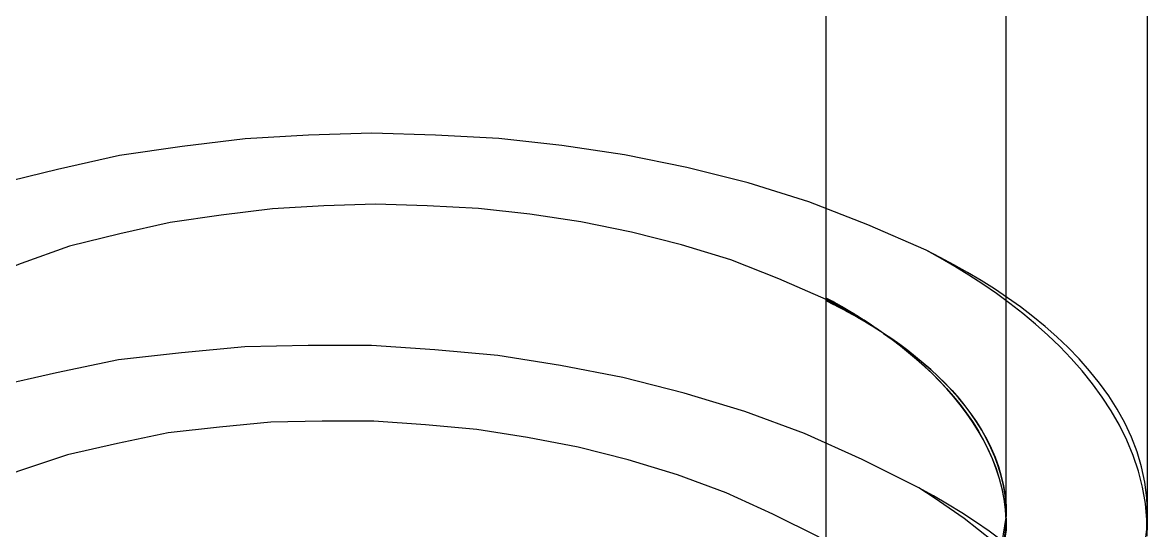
# Model space of a CAD drawing. Header units: millimetres. Extents: x 0 to 262, y -49 to 161.
# Drawn here: x 48.7 to 55.79, y 124.37 to 127.57 of the extents above; entities that cross this region are included whole.
import ezdxf

# ---------------------------------------------------------------- set-up
doc = ezdxf.new("R2010")
doc.units = ezdxf.units.MM
doc.layers.add('ISO_HIDDEN', color=8, linetype='CONTINUOUS')
doc.layers.add('ISO_VISIBLE', color=7, linetype='Continuous')

msp = doc.modelspace()

# ---------------------------------------------------------------- linework, layer by layer
at = {"layer": 'ISO_HIDDEN'}
for points in [[(54.8963, 124.4656), (54.8963, 140.8016)], [(53.7618, 123.117), (53.7618, 139.4324)], [(54.3904, 126.1324), (54.0241, 126.2924), (53.6525, 126.4381), (53.2706, 126.5562), (52.8834, 126.6536), (52.4919, 126.7338), (52.0966, 126.7911), (51.6994, 126.8361), (51.3006, 126.8577), (50.901, 126.8688), (50.5018, 126.8562), (50.1027, 126.8335), (49.7062, 126.7855), (49.3106, 126.728), (48.9209, 126.6406), (48.5325, 126.5459), (48.1562, 126.4112), (47.7857, 126.2628), (47.4297, 126.0811), (47.0971, 125.8611), (46.7908, 125.607), (46.5276, 125.3076), (46.3382, 124.956), (46.2609, 124.5638)], [(53.7618, 125.8228), (53.4639, 125.953), (53.1616, 126.0715), (52.8511, 126.1676), (52.5361, 126.2468), (52.2176, 126.312), (51.8962, 126.3586), (51.5731, 126.3952), (51.2487, 126.4128), (50.9238, 126.4218), (50.5991, 126.4116), (50.2745, 126.3931), (49.952, 126.3541), (49.6302, 126.3073), (49.3132, 126.2362), (48.9974, 126.1592), (48.6913, 126.0496), (48.39, 125.929), (48.1004, 125.7811), (47.8299, 125.6022), (47.5808, 125.3955), (47.3667, 125.1521), (47.2126, 124.866), (47.1498, 124.5471)], [(55.7832, 124.3315), (55.782, 124.4355), (55.7723, 124.5392), (55.7544, 124.6417), (55.7286, 124.7426), (55.6954, 124.8412), (55.6554, 124.9373), (55.6092, 125.0306), (55.5574, 125.1209), (55.5006, 125.2081), (55.4392, 125.2922), (55.3738, 125.3732), (55.3048, 125.4512), (55.2325, 125.5261), (55.1574, 125.5982), (55.0796, 125.6675), (54.9996, 125.734), (54.9174, 125.798), (54.8334, 125.8594), (54.7476, 125.9185), (54.6603, 125.9752), (54.5716, 126.0297), (54.4816, 126.0821), (54.3904, 126.1324)], [(55.7853, 124.4743), (55.7811, 124.5733), (55.7685, 124.6715), (55.7477, 124.7684), (55.7193, 124.8634), (55.6838, 124.9559), (55.6418, 125.0456), (55.5939, 125.1324), (55.5408, 125.216), (55.483, 125.2965), (55.421, 125.3738), (55.3553, 125.448), (55.2863, 125.5192), (55.2145, 125.5875), (55.14, 125.6529), (55.0633, 125.7156), (54.9845, 125.7757), (54.9038, 125.8333), (54.8216, 125.8886), (54.7378, 125.9415), (54.6527, 125.9923), (54.5663, 126.041), (54.4789, 126.0876), (54.3904, 126.1324)], [(53.7618, 125.8228), (53.7618, 125.8232), (53.7618, 125.8236), (53.7618, 125.824), (53.7618, 125.8243), (53.7618, 125.8247), (53.7618, 125.8251), (53.7619, 125.8255), (53.7619, 125.8258), (53.7619, 125.8262), (53.7619, 125.8266), (53.7619, 125.827), (53.7619, 125.8273), (53.7619, 125.8277), (53.7619, 125.8281), (53.7619, 125.8285), (53.7619, 125.8289), (53.7619, 125.8292), (53.7619, 125.8296), (53.7619, 125.83), (53.7619, 125.8304), (53.7619, 125.8307), (53.7619, 125.8311), (53.7619, 125.8315)], [(53.9494, 125.7237), (53.9413, 125.7286), (53.9333, 125.7335), (53.9253, 125.7384), (53.9172, 125.7432), (53.9092, 125.7481), (53.9011, 125.7529), (53.893, 125.7577), (53.8849, 125.7624), (53.8768, 125.7672), (53.8687, 125.7719), (53.8605, 125.7766), (53.8524, 125.7813), (53.8442, 125.786), (53.836, 125.7906), (53.8278, 125.7952), (53.8196, 125.7998), (53.8114, 125.8044), (53.8032, 125.809), (53.795, 125.8135), (53.7867, 125.818), (53.7785, 125.8225), (53.7702, 125.827), (53.7619, 125.8315)], [(54.1229, 125.6091), (54.1078, 125.6197), (54.0926, 125.6302), (54.0774, 125.6407), (54.0622, 125.651), (54.0469, 125.6613), (54.0315, 125.6715), (54.016, 125.6816), (54.0005, 125.6915), (53.985, 125.7015), (53.9694, 125.7113), (53.9537, 125.721), (53.938, 125.7307), (53.9222, 125.7403), (53.9064, 125.7497), (53.8905, 125.7591), (53.8746, 125.7685), (53.8587, 125.7777), (53.8427, 125.7869), (53.8266, 125.7959), (53.8105, 125.805), (53.7944, 125.8139), (53.7782, 125.8227), (53.7619, 125.8315)], [(53.7617, 125.8142), (53.7617, 125.8146), (53.7617, 125.815), (53.7617, 125.8153), (53.7617, 125.8157), (53.7617, 125.8161), (53.7617, 125.8165), (53.7617, 125.8168), (53.7617, 125.8172), (53.7617, 125.8176), (53.7617, 125.818), (53.7617, 125.8183), (53.7618, 125.8187), (53.7618, 125.8191), (53.7618, 125.8195), (53.7618, 125.8198), (53.7618, 125.8202), (53.7618, 125.8206), (53.7618, 125.821), (53.7618, 125.8213), (53.7618, 125.8217), (53.7618, 125.8221), (53.7618, 125.8225), (53.7618, 125.8228)], [(53.9492, 125.7151), (53.9412, 125.7196), (53.9332, 125.7241), (53.9251, 125.7286), (53.917, 125.7331), (53.909, 125.7376), (53.9009, 125.742), (53.8928, 125.7464), (53.8847, 125.7508), (53.8765, 125.7552), (53.8684, 125.7595), (53.8603, 125.7638), (53.8521, 125.7682), (53.8439, 125.7724), (53.8358, 125.7767), (53.8276, 125.781), (53.8194, 125.7852), (53.8112, 125.7894), (53.8029, 125.7936), (53.7947, 125.7977), (53.7865, 125.8019), (53.7782, 125.806), (53.77, 125.8101), (53.7617, 125.8142)], [(54.1229, 125.6091), (54.1077, 125.6189), (54.0925, 125.6287), (54.0773, 125.6384), (54.062, 125.648), (54.0466, 125.6575), (54.0312, 125.667), (54.0157, 125.6763), (54.0002, 125.6855), (53.9846, 125.6947), (53.969, 125.7038), (53.9533, 125.7127), (53.9376, 125.7217), (53.9218, 125.7305), (53.906, 125.7392), (53.8901, 125.7479), (53.8742, 125.7564), (53.8583, 125.7649), (53.8423, 125.7733), (53.8262, 125.7817), (53.8102, 125.7899), (53.794, 125.7981), (53.7779, 125.8062), (53.7617, 125.8142)], [(54.1229, 125.6091), (54.1077, 125.6193), (54.0926, 125.6295), (54.0774, 125.6395), (54.0621, 125.6495), (54.0467, 125.6594), (54.0313, 125.6692), (54.0159, 125.6789), (54.0004, 125.6885), (53.9848, 125.698), (53.9692, 125.7075), (53.9535, 125.7169), (53.9378, 125.7261), (53.922, 125.7354), (53.9062, 125.7444), (53.8903, 125.7535), (53.8744, 125.7624), (53.8584, 125.7713), (53.8425, 125.7801), (53.8264, 125.7888), (53.8103, 125.7974), (53.7942, 125.806), (53.778, 125.8144), (53.7618, 125.8228)], [(54.1229, 125.6091), (54.1155, 125.6139), (54.108, 125.6187), (54.1006, 125.6235), (54.0932, 125.6283), (54.0857, 125.6331), (54.0782, 125.6378), (54.0707, 125.6425), (54.0633, 125.6472), (54.0557, 125.6519), (54.0482, 125.6565), (54.0407, 125.6612), (54.0331, 125.6658), (54.0256, 125.6704), (54.018, 125.6749), (54.0104, 125.6795), (54.0028, 125.684), (53.9952, 125.6885), (53.9875, 125.693), (53.9799, 125.6974), (53.9722, 125.7019), (53.9646, 125.7063), (53.9569, 125.7107), (53.9492, 125.7151)], [(54.1229, 125.6091), (54.1155, 125.6143), (54.1081, 125.6195), (54.1007, 125.6247), (54.0932, 125.6298), (54.0858, 125.6349), (54.0783, 125.6401), (54.0708, 125.6451), (54.0634, 125.6502), (54.0559, 125.6553), (54.0483, 125.6603), (54.0408, 125.6653), (54.0333, 125.6703), (54.0257, 125.6752), (54.0181, 125.6802), (54.0105, 125.6851), (54.0029, 125.69), (53.9953, 125.6949), (53.9877, 125.6997), (53.98, 125.7046), (53.9724, 125.7094), (53.9647, 125.7142), (53.957, 125.7189), (53.9494, 125.7237)], [(54.1228, 125.6091), (54.1763, 125.5702), (54.2289, 125.5301), (54.2805, 125.4887), (54.331, 125.4461), (54.3803, 125.4021), (54.4283, 125.3567), (54.475, 125.3098), (54.5202, 125.2616), (54.5637, 125.2118), (54.6054, 125.1605), (54.6452, 125.1077), (54.6828, 125.0534), (54.7181, 124.9974), (54.7508, 124.94), (54.7808, 124.8811), (54.8078, 124.8208), (54.8315, 124.7591), (54.8518, 124.6962), (54.8685, 124.6322), (54.8813, 124.5673), (54.89, 124.5018), (54.8946, 124.4359), (54.8949, 124.3698)], [(54.1229, 125.6091), (54.1228, 125.6091)], [(54.1228, 125.6091), (54.1748, 125.5741), (54.226, 125.5379), (54.2763, 125.5005), (54.3257, 125.4619), (54.374, 125.422), (54.4212, 125.3808), (54.4671, 125.3382), (54.5117, 125.2941), (54.5548, 125.2486), (54.5962, 125.2016), (54.6359, 125.1531), (54.6736, 125.103), (54.7091, 125.0514), (54.7422, 124.9982), (54.7727, 124.9435), (54.8004, 124.8873), (54.8251, 124.8297), (54.8464, 124.7707), (54.8642, 124.7107), (54.8782, 124.6496), (54.8884, 124.5878), (54.8944, 124.5254), (54.8963, 124.4628)], [(54.8949, 124.3667), (54.8947, 124.4329), (54.8903, 124.499), (54.8817, 124.5647), (54.8691, 124.6297), (54.8525, 124.6938), (54.8323, 124.7569), (54.8086, 124.8188), (54.7817, 124.8793), (54.7517, 124.9384), (54.719, 124.996), (54.6837, 125.052), (54.6461, 125.1065), (54.6063, 125.1595), (54.5645, 125.2109), (54.5209, 125.2608), (54.4757, 125.3092), (54.4289, 125.3561), (54.3808, 125.4016), (54.3314, 125.4457), (54.2808, 125.4885), (54.2291, 125.5299), (54.1764, 125.5701), (54.1229, 125.6091)], [(54.8963, 124.4656), (54.8943, 124.5281), (54.888, 124.5903), (54.8778, 124.652), (54.8636, 124.7129), (54.8457, 124.7728), (54.8243, 124.8316), (54.7996, 124.889), (54.7719, 124.9451), (54.7413, 124.9997), (54.7082, 125.0527), (54.6727, 125.1042), (54.6351, 125.1541), (54.5955, 125.2025), (54.5541, 125.2494), (54.511, 125.2948), (54.4665, 125.3387), (54.4206, 125.3813), (54.3735, 125.4224), (54.3253, 125.4622), (54.276, 125.5008), (54.2258, 125.5381), (54.1747, 125.5741), (54.1229, 125.6091)], [(54.3456, 124.6362), (53.9882, 124.8148), (53.625, 124.9798), (53.2497, 125.1168), (52.8681, 125.2332), (52.481, 125.3319), (52.089, 125.4068), (51.6944, 125.4691), (51.2969, 125.5063), (50.8984, 125.5333), (50.4992, 125.5338), (50.0998, 125.5254), (49.7023, 125.4875), (49.3054, 125.4425), (48.9143, 125.3618), (48.525, 125.2733), (48.1462, 125.1462), (47.7756, 124.9994), (47.4164, 124.8245), (47.0845, 124.6032), (46.7799, 124.3475), (46.5178, 124.0485), (46.323, 123.7008), (46.2261, 123.3133)], [(53.7169, 124.3267), (53.4263, 124.472), (53.1309, 124.6061), (52.8257, 124.7176), (52.5153, 124.8123), (52.2004, 124.8925), (51.8816, 124.9534), (51.5606, 125.0041), (51.2374, 125.0344), (50.9132, 125.0564), (50.5885, 125.0567), (50.2637, 125.0499), (49.9405, 125.0191), (49.6176, 124.9824), (49.2995, 124.9169), (48.9829, 124.8448), (48.6748, 124.7415), (48.3733, 124.6221), (48.0812, 124.4799), (47.8113, 124.2999), (47.5636, 124.0919), (47.3504, 123.8487), (47.1919, 123.5659), (47.1131, 123.2507)], [(55.72, 122.5367), (55.7261, 122.6513), (55.7235, 122.766), (55.7121, 122.8802), (55.6924, 122.9932), (55.6647, 123.1046), (55.6296, 123.2138), (55.5875, 123.3206), (55.5392, 123.4247), (55.485, 123.5258), (55.4256, 123.624), (55.3614, 123.7191), (55.2928, 123.8112), (55.2204, 123.9001), (55.1444, 123.9861), (55.0651, 124.0692), (54.983, 124.1493), (54.8982, 124.2267), (54.811, 124.3013), (54.7216, 124.3733), (54.6302, 124.4427), (54.537, 124.5096), (54.442, 124.5741), (54.3456, 124.6362)], [(55.7383, 122.8353), (55.7371, 122.9394), (55.7275, 123.043), (55.7095, 123.1456), (55.6837, 123.2464), (55.6505, 123.3451), (55.6105, 123.4412), (55.5643, 123.5345), (55.5125, 123.6248), (55.4557, 123.712), (55.3943, 123.7961), (55.3289, 123.8771), (55.2599, 123.955), (55.1876, 124.03), (55.1125, 124.102), (55.0347, 124.1713), (54.9547, 124.2379), (54.8725, 124.3018), (54.7885, 124.3633), (54.7027, 124.4223), (54.6154, 124.4791), (54.5267, 124.5336), (54.4367, 124.5859), (54.3456, 124.6362)], [(54.8963, 124.4628), (54.847, 124.1622), (54.7142, 123.8876), (54.5234, 123.6491), (54.2956, 123.4454), (54.0439, 123.2719), (53.7762, 123.1241), (53.4975, 122.9983), (53.2108, 122.8918), (52.9184, 122.8023), (52.6216, 122.7284), (52.3216, 122.6688), (52.0193, 122.6226), (51.7153, 122.5891), (51.4102, 122.5679), (51.1045, 122.5588), (50.7986, 122.5616), (50.4931, 122.5763), (50.1885, 122.6032), (49.8852, 122.6425), (49.5838, 122.6949), (49.2853, 122.761), (48.9903, 122.842), (48.7004, 122.9392)], [(53.7618, 123.117), (53.8338, 123.1534), (53.9049, 123.1913), (53.9751, 123.2309), (54.0443, 123.2722), (54.1125, 123.3153), (54.1794, 123.3602), (54.245, 123.407), (54.3091, 123.4559), (54.3715, 123.5069), (54.432, 123.5602), (54.4905, 123.6157), (54.5466, 123.6736), (54.6, 123.7339), (54.6504, 123.7968), (54.6974, 123.8623), (54.7407, 123.9303), (54.7796, 124.0009), (54.8138, 124.0739), (54.8426, 124.1491), (54.8657, 124.2263), (54.8826, 124.3051), (54.8929, 124.385), (54.8963, 124.4656)], [(54.8949, 124.3698), (54.895, 124.3738), (54.8951, 124.3779), (54.8952, 124.3819), (54.8953, 124.3859), (54.8954, 124.39), (54.8955, 124.394), (54.8956, 124.3981), (54.8957, 124.4021), (54.8957, 124.4062), (54.8958, 124.4102), (54.8959, 124.4142), (54.8959, 124.4183), (54.896, 124.4223), (54.896, 124.4264), (54.8961, 124.4304), (54.8961, 124.4345), (54.8962, 124.4385), (54.8962, 124.4426), (54.8962, 124.4466), (54.8963, 124.4506), (54.8963, 124.4547), (54.8963, 124.4587), (54.8963, 124.4628)], [(54.8949, 124.3698), (54.842, 124.069), (54.7105, 123.7931), (54.5222, 123.5519), (54.2961, 123.3455), (54.0451, 123.1699), (53.7774, 123.021), (53.498, 122.8953), (53.2103, 122.7898), (52.9167, 122.7024), (52.6186, 122.6314), (52.3173, 122.5757), (52.0137, 122.5341), (51.7086, 122.5059), (51.4025, 122.4908), (51.0961, 122.4883), (50.7898, 122.4983), (50.4842, 122.5209), (50.1798, 122.556), (49.8772, 122.6041), (49.577, 122.6657), (49.2801, 122.7414), (48.9875, 122.8321), (48.7004, 122.9392)]]:
    msp.add_lwpolyline(points, dxfattribs=at)
at = {"layer": 'ISO_VISIBLE'}
for points in [[(55.7853, 124.4743), (55.7853, 140.7692)], [(54.3904, 122.8162), (54.4789, 122.8609), (54.5663, 122.9076), (54.6527, 122.9562), (54.7378, 123.007), (54.8216, 123.0599), (54.9038, 123.1152), (54.9845, 123.1728), (55.0633, 123.2329), (55.14, 123.2956), (55.2145, 123.3611), (55.2863, 123.4293), (55.3553, 123.5005), (55.421, 123.5747), (55.483, 123.652), (55.5408, 123.7325), (55.5939, 123.8162), (55.6418, 123.9029), (55.6838, 123.9927), (55.7193, 124.0852), (55.7477, 124.1801), (55.7685, 124.277), (55.7811, 124.3753), (55.7853, 124.4743)], [(55.7832, 124.3315), (55.7834, 124.3377), (55.7836, 124.3439), (55.7837, 124.3501), (55.7839, 124.3563), (55.784, 124.3625), (55.7842, 124.3687), (55.7843, 124.3749), (55.7844, 124.3811), (55.7845, 124.3873), (55.7847, 124.3935), (55.7848, 124.3997), (55.7848, 124.406), (55.7849, 124.4122), (55.785, 124.4184), (55.7851, 124.4246), (55.7851, 124.4308), (55.7852, 124.437), (55.7852, 124.4432), (55.7853, 124.4494), (55.7853, 124.4556), (55.7853, 124.4618), (55.7853, 124.4681), (55.7853, 124.4743)]]:
    msp.add_lwpolyline(points, dxfattribs=at)

doc.saveas('drawing.dxf')
